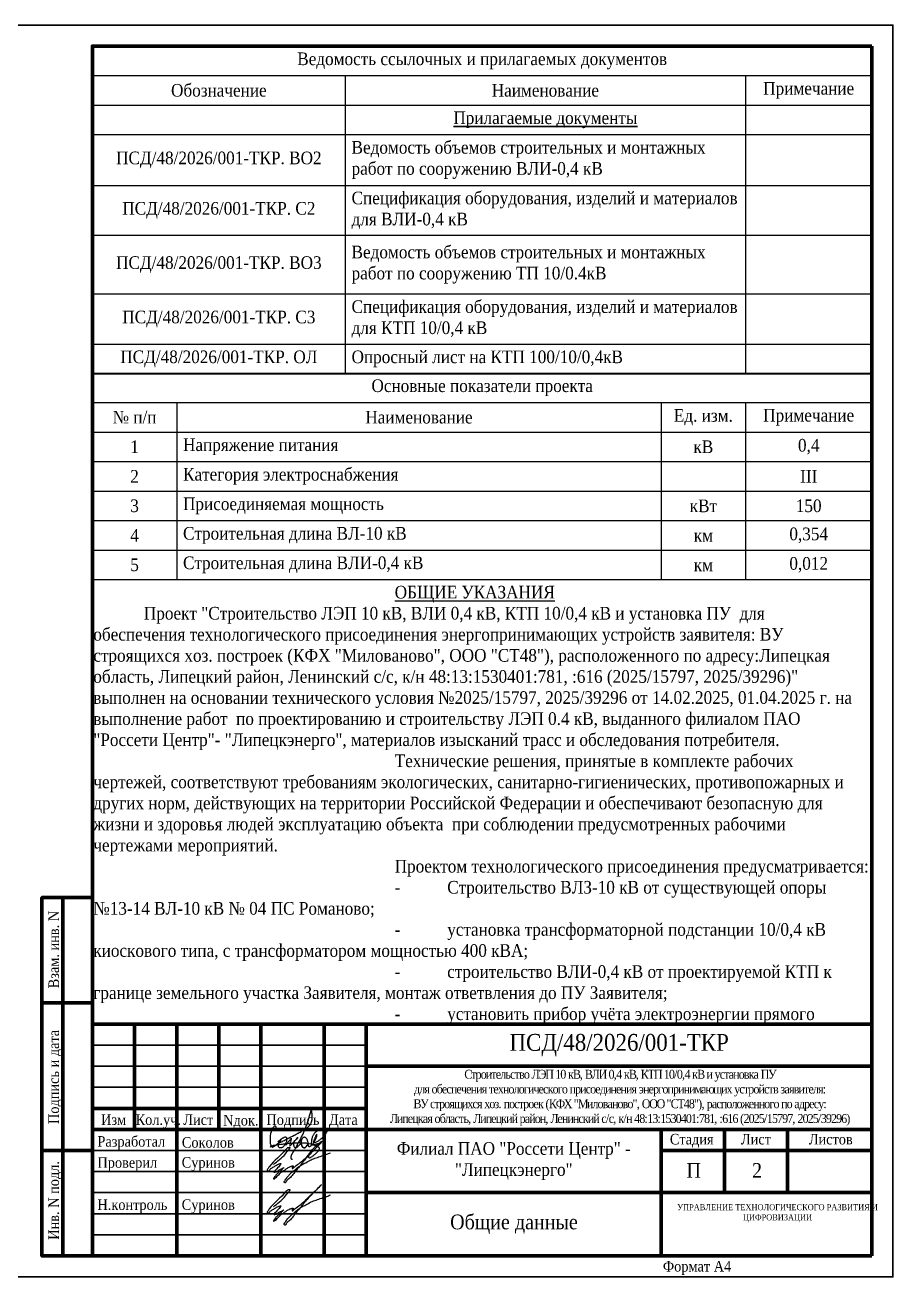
# Model space of a CAD drawing. Header units: millimetres. Extents: x 2157 to 10678, y 3616 to 3913.
# Drawn here: x 6271.9 to 6477.9, y 3616.3 to 3913.3 of the extents above; entities that cross this region are included whole.
import ezdxf

# ---------------------------------------------------------------- set-up
doc = ezdxf.new("R2010")
doc.units = ezdxf.units.MM
doc.layers.add('П', color=7, linetype='Continuous')
doc.layers.add('Чертеж', color=7, linetype='Continuous')
doc.styles.add('Simplex8', font='times.ttf', dxfattribs={"height": 3.5})
doc.styles.add('стиль1', font='times.ttf', dxfattribs={"width": 0.9})
doc.styles.add('стиль2', font='times.ttf', dxfattribs={"width": 0.9, "height": 2.5})

# ---------------------------------------------------------------- blocks, each defined once
blk = doc.blocks.new('*T28')
at = {"layer": 'Defpoints', "color": 8, "linetype": 'ByBlock', "lineweight": 0, "transparency": 16777216}
for p, q in [((0, 0), (185, 0)), ((0, 0), (0, -7)), ((185, 0), (185, -7))]:
    blk.add_line(p, q, dxfattribs=at)
at = {"layer": 'Чертеж', "color": 0, "lineweight": -2, "transparency": 16777216}
for p, q in [((0, -7), (185, -7)), ((0, -7), (0, -14)), ((20, -7), (20, -14)), ((135, -7), (135, -14)), ((155, -7), (155, -14)), ((185, -7), (185, -14)), ((0, -14), (185, -14)), ((0, -21), (135, -21)), ((0, -28.02), (135, -28.02)), ((0, -35.02), (135, -35.02)), ((0, -42.02), (20, -42.02)), ((0, -49.02), (20, -49.02))]:
    blk.add_line(p, q, dxfattribs=at)
at = {"layer": 'Чертеж', "color": 0, "linetype": 'ByBlock', "lineweight": -2, "transparency": 16777216}
for p, q in [((0, -14), (0, -49.02)), ((20, -14), (20, -49.02)), ((135, -14), (135, -49.02)), ((155, -14), (155, -49.02)), ((185, -14), (185, -49.02)), ((135, -21), (185, -21)), ((135, -28.02), (185, -28.02)), ((135, -35.02), (185, -35.02)), ((20, -42.02), (185, -42.02)), ((20, -49.02), (185, -49.02))]:
    blk.add_line(p, q, dxfattribs=at)
at = {"layer": 'Чертеж', "color": 0, "lineweight": 30, "transparency": 16777216, "char_height": 3}
for s, insert, width, attachment_point, style in [('Основные показатели проекта', (92.5, -3.5), 182, 5, 'стиль1'), ('Ед. изм.', (145, -10.5), 17, 5, 'стиль2'), ('Примечание', (170, -10.5), 27, 5, 'стиль1'), ('№ п/п', (10, -10.5), 17, 5, 'стиль2'), ('Наименование', (77.5, -10.5), 112, 5, 'стиль1'), ('1', (10, -17.5), 17, 5, 'стиль2'), ('Напряжение питания', (21.5, -17.5), 112, 4, 'стиль2'), ('кВ', (145, -17.5), 17, 5, 'стиль2'), ('{\\C256;0,4}', (170, -17.5), 27, 5, 'стиль2'), ('2', (10, -24.51), 17, 5, 'стиль2'), ('Категория электроснабжения', (21.5, -24.51), 112, 4, 'стиль2'), ('III', (170, -24.51), 27, 5, 'стиль2'), ('Присоединяемая мощность', (21.5, -31.52), 112, 4, 'стиль2'), ('3', (10, -31.52), 17, 5, 'стиль2'), ('кВт', (145, -31.52), 17, 5, 'стиль1'), ('150', (170, -31.52), 27, 5, 'стиль2'), ('4', (10, -38.52), 17, 5, 'стиль2'), ('Строительная длина ВЛ-10 кВ', (21.5, -38.52), 112, 4, 'стиль2'), ('км', (145, -38.52), 17, 5, 'стиль2'), ('0,354', (170, -38.52), 27, 5, 'стиль2'), ('5', (10, -45.52), 17, 5, 'стиль2'), ('Строительная длина ВЛИ-0,4 кВ', (21.5, -45.52), 112, 4, 'стиль2'), ('0,012', (170, -45.52), 27, 5, 'стиль2'), ('км', (145, -45.52), 17, 5, 'стиль2')]:
    blk.add_mtext(s, dxfattribs=dict(at, insert=insert, width=width, attachment_point=attachment_point, style=style))
blk = doc.blocks.new('Штамп б')
at = {"lineweight": 70}
for points in [[(20, 0), (8, 0), (8, 85), (20, 85)], [(13, 0), (13, 85)], [(8, 60), (20, 60)], [(8, 25), (20, 25)]]:
    blk.add_lwpolyline(points, dxfattribs=at)
at = {"lineweight": 25, "style": 'Simplex8', "width": 0.9}
for s, p in [('Взам. инв. N', (12.06, 63.49)), ('Подпись и дата', (12.06, 31.28)), ('Инв. N подл.', (12.06, 3.82))]:
    blk.add_text(s, height=2.5, rotation=90, dxfattribs=at).set_placement(p)
blk = doc.blocks.new('A$C7F1F469D')
at = {"color": 5, "lineweight": 25}
blk.add_spline([(-0.1, 1.78), (1.34, 2.93), (2.75, 4.33), (3.55, 5.31), (3.81, 5.64), (3.86, 5.8), (3.66, 5.81), (3.25, 5.7), (2.89, 5.36), (-1.09, 1.26), (-1.29, 0.98), (-1.47, 0.67), (-1.59, 0.28), (-1.54, 0.16), (-0.98, 0.55), (-0.42, 1.01), (0.34, 1.44), (1.08, 1.86), (1.69, 1.97), (1.62, 1.83), (1.26, 1.37), (0.56, 0.61), (0.16, 0.22), (0, 0), (0.24, -0.04), (0.82, 0.16), (1.44, 0.58), (2.18, 0.95), (2.33, 1.04), (1.93, 0.58), (1.28, 0.02), (0.64, -0.58), (0.1, -1.31), (-0.06, -1.68), (0.13, -1.59), (0.39, -1.41), (1.23, -0.56), (1.62, -0.16), (2.27, 0.27), (2.82, 0.65), (3.41, 1.04), (3.83, 1.25), (4.1, 1.35), (4.33, 1.44), (4.56, 1.45), (4.6, 1.35), (4.48, 1.19), (4.35, 0.92), (4.39, 0.82), (4.59, 0.91), (5.09, 1.34), (6.19, 2.18), (7.41, 3.21), (8.36, 4.22), (9.62, 5.31), (10.99, 6.68), (11.27, 6.98), (9.83, 5.51), (8.6, 4.26), (7.7, 3.28), (7.2, 2.7), (6.74, 2.12), (6.16, 1.41), (5.49, 0.62), (4.74, -0.34), (3.92, -1.29), (3.19, -1.94), (2.91, -2.31), (2.67, -2.58), (2.52, -2.55), (2.49, -2.26), (2.69, -1.9), (3.27, -1.11), (3.8, -0.52), (4.48, 0.07), (5.33, 0.79), (5.97, 1.29), (6.7, 1.77), (7.56, 2.21), (8.83, 2.91), (10.02, 3.35), (11.36, 3.83), (12.55, 4.24), (13.47, 4.57)], degree=3, dxfattribs=at)
blk = doc.blocks.new('Штамп фамилии')
at = {"color": 5}
for points in [[(43.73, -2.14), (43.83, -1.98), (43.93, -1.82), (44.04, -1.65), (44.11, -1.55), (44.23, -1.38), (44.32, -1.29), (44.41, -1.19), (44.52, -1.03), (44.65, -0.88), (44.74, -0.73), (44.83, -0.66), (44.93, -0.57), (44.93, -0.53), (44.92, -0.75), (44.86, -0.97), (44.83, -1.07), (44.81, -1.22), (44.75, -1.37), (44.72, -1.49), (44.69, -1.6), (44.66, -1.72), (44.63, -1.84), (44.61, -1.96), (44.61, -2.1), (44.64, -2.21), (44.67, -2.3), (44.77, -2.23), (44.87, -2.13), (44.95, -2.04), (45.04, -1.97), (45.13, -1.84), (45.25, -1.75), (45.32, -1.64), (45.4, -1.54), (45.51, -1.43), (45.63, -1.29), (45.73, -1.16), (45.83, -1.06), (45.94, -0.96), (46.05, -0.86), (46.13, -0.75), (46.2, -0.67), (46.28, -0.54), (46.36, -0.41), (46.45, -0.32), (46.54, -0.26), (46.33, -0.52), (46.17, -0.74), (46, -0.92), (45.89, -1.03), (45.74, -1.16), (45.61, -1.34), (45.55, -1.5), (45.52, -1.66), (45.51, -1.81), (45.5, -1.93), (45.5, -2.12), (45.55, -2.29), (45.59, -2.43), (45.65, -2.53), (45.74, -2.63), (45.87, -2.7), (46.05, -2.74), (46.16, -2.73), (46.26, -2.7), (46.4, -2.59), (46.51, -2.5), (46.61, -2.41), (46.74, -2.28), (46.84, -2.17), (46.91, -2.07), (47.05, -1.95), (47.16, -1.81), (47.24, -1.61), (47.28, -1.44), (47.26, -1.27), (47.26, -1.17), (47.25, -0.99), (47.25, -0.89), (47.28, -1.05), (47.28, -1.25), (47.27, -1.42), (47.27, -1.63), (47.28, -1.76), (47.3, -1.91), (47.32, -2.03), (47.34, -2.14), (47.38, -2.26), (47.43, -2.39), (47.49, -2.46), (47.55, -2.56), (47.63, -2.62), (47.79, -2.73), (47.93, -2.77), (48.05, -2.78), (48.16, -2.76), (48.29, -2.72), (48.43, -2.59), (48.56, -2.49), (48.67, -2.32), (48.74, -2.18), (48.82, -2.05), (48.89, -1.91), (48.93, -1.71), (48.93, -1.5), (48.92, -1.36), (48.89, -1.23), (48.84, -1.12), (48.77, -0.98), (48.7, -0.83), (48.62, -0.66), (48.52, -0.54), (48.43, -0.46), (48.31, -0.37), (48.2, -0.33), (48.1, -0.3), (48.01, -0.29), (47.91, -0.3), (47.82, -0.34), (47.69, -0.44), (47.61, -0.52), (47.55, -0.62), (47.5, -0.7), (47.43, -0.84), (47.4, -0.92), (47.38, -1.05), (47.32, -1.19), (47.28, -1.36), (47.3, -1.71), (47.35, -2.01), (47.38, -2.24), (47.56, -2.51), (47.76, -2.64), (47.95, -2.71), (48.21, -2.71), (48.39, -2.59), (48.56, -2.41), (48.76, -2.15), (48.94, -2.02), (49, -1.97), (48.99, -2.14), (48.99, -2.3), (49.03, -2.41), (49.1, -2.51), (49.19, -2.51), (49.33, -2.47), (49.46, -2.38), (49.69, -2.22), (49.82, -2.09), (50.06, -1.91), (50.18, -1.73), (50.36, -1.48), (50.47, -1.3), (50.56, -1.12), (50.59, -1.06), (50.65, -0.98), (50.74, -0.81), (50.79, -0.66), (50.84, -0.53), (50.88, -0.41), (50.96, -0.25), (51, -0.09), (51.03, 0.06), (51.04, 0.16), (51.03, 0.28), (51.03, 0.37), (50.99, 0.41), (50.95, 0.4), (50.92, 0.34), (50.87, 0.24), (50.82, 0.13), (50.78, 0.03), (50.73, -0.06), (50.71, -0.14), (50.67, -0.22), (50.62, -0.34), (50.58, -0.46), (50.55, -0.57), (50.51, -0.66), (50.46, -0.74), (50.42, -0.83), (50.38, -0.95), (50.31, -1.07), (50.27, -1.17), (50.26, -1.28), (50.26, -1.41), (50.29, -1.48), (50.33, -1.51), (50.38, -1.52), (50.51, -1.54), (50.64, -1.52), (50.81, -1.47), (50.95, -1.4), (51.11, -1.3), (51.29, -1.22), (51.39, -1.11), (51.52, -1.04), (51.61, -0.95), (51.72, -0.88), (51.85, -0.74), (52, -0.66), (52.17, -0.54), (52.29, -0.43), (52.42, -0.29), (52.55, -0.12), (52.81, 0.14), (52.96, 0.34), (53.06, 0.44), (53.23, 0.71), (53.35, 0.85), (53.46, 1.1), (53.53, 1.37), (53.56, 1.53), (53.55, 1.64), (53.48, 1.68), (53.37, 1.71), (53.22, 1.74), (53.08, 1.75), (52.93, 1.76), (52.74, 1.75), (52.59, 1.72), (52.41, 1.69), (52.3, 1.66), (52.19, 1.62), (52.05, 1.58), (51.87, 1.53), (51.73, 1.47), (51.6, 1.42), (51.5, 1.37), (51.36, 1.3), (51.24, 1.26), (51.08, 1.18), (50.97, 1.1), (50.83, 0.98), (50.73, 0.9), (50.58, 0.79), (50.41, 0.59), (50.31, 0.47), (50.22, 0.31), (50.15, 0.2), (50.05, 0.03), (50, -0.13), (49.94, -0.25), (49.89, -0.41), (49.85, -0.58), (49.81, -0.74), (49.77, -0.98), (49.75, -1.13), (49.74, -1.3), (49.72, -1.48), (49.7, -1.63), (49.7, -1.76), (49.69, -1.89), (49.73, -1.99), (49.77, -2.03), (49.86, -2.07), (49.94, -2.07), (50.05, -2.08), (50.18, -2.08), (50.31, -2.07), (50.39, -2.04), (50.54, -2.01), (50.72, -1.96), (50.96, -1.88), (51.14, -1.83), (51.26, -1.78), (51.39, -1.74), (51.56, -1.7), (51.72, -1.63), (51.88, -1.57), (52.04, -1.49), (52.13, -1.41), (52.22, -1.28), (52.24, -1.22), (52.18, -1.27), (52.06, -1.35), (51.95, -1.42), (51.83, -1.49), (51.72, -1.55), (51.63, -1.65), (51.53, -1.75), (51.44, -1.86), (51.33, -1.92), (51.23, -2.02), (51.13, -2.11), (51.02, -2.2), (50.92, -2.26), (50.81, -2.34), (50.75, -2.44), (50.66, -2.52), (50.55, -2.61), (50.5, -2.67), (50.4, -2.78), (50.3, -2.89), (50.18, -2.99), (50.11, -3.06), (49.99, -3.17), (49.87, -3.28), (49.76, -3.38), (49.63, -3.54), (49.53, -3.65), (49.49, -3.74), (49.41, -3.86), (49.34, -3.96), (49.27, -4.04), (49.19, -4.15), (49.15, -4.22), (49.09, -4.33), (49.05, -4.44), (49.03, -4.54), (49.03, -4.64), (49.03, -4.72), (49.03, -4.81), (49.04, -4.91), (49.05, -5), (49.08, -5.05), (49.14, -5.12), (49.19, -5.15), (49.32, -5.16), (49.52, -5.09), (49.61, -5.04), (49.79, -4.95), (49.93, -4.85), (50.02, -4.79), (50.17, -4.66), (50.3, -4.55), (50.49, -4.41), (50.64, -4.29), (50.79, -4.13), (50.96, -3.99), (51.12, -3.82), (51.28, -3.66), (51.42, -3.49), (51.51, -3.35), (51.6, -3.2), (51.63, -3.06), (51.66, -2.96), (51.66, -2.87), (51.61, -2.79), (51.55, -2.7), (51.42, -2.62), (51.36, -2.56), (51.06, -2.43), (50.9, -2.37), (50.74, -2.3), (50.52, -2.21), (50.27, -2.09), (50.08, -2.05), (49.88, -1.98), (49.69, -1.95), (49.48, -1.91), (49.23, -1.85), (49.07, -1.8), (48.9, -1.77), (48.69, -1.74), (48.57, -1.72), (48.35, -1.7), (48.23, -1.7), (48.05, -1.68), (47.81, -1.66), (47.6, -1.65), (47.4, -1.65), (47.25, -1.65), (47, -1.63), (46.84, -1.64), (46.62, -1.65), (46.43, -1.66), (46.27, -1.67), (46.1, -1.69), (45.81, -1.71), (45.58, -1.71), (45.37, -1.74), (45.12, -1.76), (44.85, -1.77), (44.66, -1.77), (44.47, -1.79), (44.19, -1.8), (44.03, -1.82), (43.69, -1.85), (43.48, -1.89), (43.28, -1.91), (43.06, -1.95), (42.79, -1.98), (42.58, -2.01), (42.41, -2.04), (42.07, -2.06), (41.79, -2.1), (41.52, -2.14), (41.25, -2.18), (40.95, -2.22), (40.69, -2.26), (40.48, -2.32), (40.25, -2.38), (40.08, -2.45), (39.94, -2.51), (40.01, -2.53), (40.29, -2.48), (40.42, -2.42), (40.63, -2.37), (40.91, -2.32), (41.13, -2.22), (41.37, -2.12), (41.57, -1.98), (41.78, -1.85), (41.96, -1.76), (42.11, -1.68), (42.25, -1.57), (42.49, -1.48), (42.66, -1.38), (42.84, -1.28), (43.03, -1.17), (43.29, -1.03), (43.5, -0.91), (43.63, -0.85), (43.71, -0.79), (43.85, -0.74), (43.99, -0.66), (44.12, -0.57), (44.26, -0.49), (44.44, -0.39), (44.66, -0.27), (44.85, -0.19), (45.07, -0.09), (45.27, 0.01), (45.6, 0.18), (45.89, 0.32), (46.14, 0.46), (46.28, 0.53), (46.41, 0.58), (46.52, 0.65), (46.65, 0.72), (46.8, 0.81), (46.92, 0.88), (47.08, 0.96), (47.28, 1.1), (47.44, 1.22), (47.61, 1.32), (47.82, 1.45), (47.96, 1.51), (48.11, 1.6), (48.27, 1.69), (48.4, 1.8), (48.56, 1.9), (48.67, 1.98), (48.87, 2.12), (48.96, 2.2), (49.05, 2.26), (49.18, 2.41), (49.33, 2.58), (49.44, 2.76), (49.53, 2.91), (49.58, 2.99), (49.65, 3.13), (49.69, 3.19), (49.72, 3.27), (49.77, 3.43), (49.81, 3.54), (49.83, 3.65), (49.87, 3.74), (49.89, 3.84), (49.91, 3.97), (49.91, 4.05), (49.93, 4.19), (49.93, 4.29), (49.93, 4.48), (49.94, 4.62), (49.93, 4.79), (49.94, 4.92), (49.92, 5.17), (49.9, 5.34), (49.85, 5.46), (49.82, 5.64), (49.8, 5.81), (49.75, 6.03), (49.72, 6.14), (49.7, 6.21), (49.66, 6.11), (49.6, 5.96), (49.54, 5.74), (49.49, 5.6), (49.45, 5.5), (49.4, 5.38), (49.36, 5.28), (49.33, 5.13), (49.29, 5.05), (49.24, 4.88), (49.22, 4.8), (49.21, 4.71), (49.14, 4.53), (49.13, 4.39), (49.1, 4.29), (49.08, 4.21), (49.04, 4.11), (48.98, 3.94), (48.93, 3.75), (48.85, 3.52), (48.8, 3.33), (48.75, 3.18), (48.71, 3.05), (48.67, 2.91), (48.61, 2.76), (48.51, 2.51), (48.43, 2.27), (48.3, 2), (48.19, 1.73), (48.04, 1.41), (47.91, 1.07), (47.75, 0.67), (47.66, 0.47), (47.53, 0.23), (47.46, 0.05), (47.33, -0.21), (47.23, -0.42), (47.12, -0.63), (46.99, -0.88), (46.89, -1.07), (46.77, -1.3), (46.67, -1.5), (46.57, -1.65), (46.47, -1.88), (46.38, -2.04), (46.33, -2.15), (46.23, -2.39), (46.13, -2.57), (46.02, -2.74), (45.92, -2.88), (45.86, -3.02), (45.76, -3.15), (45.6, -3.42), (45.47, -3.62), (45.35, -3.84), (45.24, -4.02), (45.15, -4.2), (45.03, -4.41), (44.92, -4.61), (44.89, -4.74), (44.89, -4.8), (44.88, -4.88), (44.86, -4.94), (44.86, -5.01), (44.85, -5.09), (44.85, -5.14), (44.87, -5.24), (44.88, -5.29), (44.9, -5.35), (44.92, -5.38), (44.94, -5.41), (44.97, -5.44), (45.04, -5.47), (45.11, -5.49), (45.2, -5.49), (45.28, -5.49)], [(40.77, 1.76), (40.77, 1.49), (40.98, 1.54), (41.14, 1.65), (41.28, 1.84), (41.37, 1.98), (41.37, 2.16), (41.29, 2.26), (41.2, 2.35), (41.07, 2.38), (40.96, 2.38), (40.9, 2.32), (40.79, 2.19), (40.73, 2.13), (40.66, 2.05), (40.62, 1.93), (40.51, 1.89), (40.45, 1.78), (40.45, 1.69), (40.4, 1.64), (40.35, 1.55), (40.31, 1.46), (40.27, 1.35), (40.24, 1.25), (40.21, 1.16), (40.17, 1.04), (40.14, 0.95), (40.12, 0.86), (40.09, 0.75), (40.06, 0.65), (40.02, 0.57), (40.01, 0.47), (39.99, 0.39), (39.97, 0.24), (39.95, 0.12), (39.93, -0.06), (39.93, -0.18), (39.92, -0.3), (39.91, -0.4), (39.91, -0.51), (39.91, -0.63), (39.91, -0.74), (39.92, -0.85), (39.92, -0.95), (39.93, -1.03), (39.93, -1.13), (39.93, -1.22), (39.94, -1.38), (39.94, -1.52), (39.96, -1.64), (39.97, -1.75), (40.04, -1.95), (40.08, -2.05), (40.12, -2.17), (40.16, -2.26), (40.23, -2.39), (40.31, -2.48), (40.41, -2.55), (40.52, -2.6), (40.59, -2.61), (40.69, -2.57), (40.79, -2.5), (40.88, -2.43), (40.96, -2.37), (41.08, -2.27), (41.22, -2.14), (41.34, -2.09), (41.46, -2), (41.55, -1.93), (41.66, -1.84), (41.74, -1.76), (41.81, -1.7), (41.89, -1.64), (41.99, -1.55), (42.03, -1.45), (41.93, -1.63), (41.9, -1.74), (41.88, -1.84), (41.86, -1.94), (41.83, -2.04), (41.83, -2.17), (41.83, -2.27), (41.85, -2.37), (41.88, -2.46), (41.92, -2.54), (41.99, -2.64), (42.08, -2.71), (42.19, -2.74), (42.29, -2.74), (42.42, -2.74), (42.55, -2.72), (42.7, -2.69), (42.81, -2.65), (42.91, -2.61), (43.07, -2.5), (43.17, -2.4), (43.27, -2.29), (43.37, -2.17), (43.47, -2.07), (43.55, -1.94), (43.61, -1.82), (43.7, -1.66), (43.76, -1.52), (43.83, -1.36), (43.89, -1.19), (43.91, -1.04), (43.93, -0.85), (43.93, -0.69), (43.93, -0.56), (43.9, -0.44), (43.83, -0.37), (43.73, -0.31), (43.6, -0.3), (43.42, -0.3), (43.28, -0.33), (43.17, -0.37), (43, -0.47), (42.88, -0.54), (42.8, -0.59), (42.66, -0.67), (42.56, -0.74), (42.42, -0.84), (42.28, -0.96), (42.18, -1.08), (42.12, -1.19), (42.08, -1.32), (42.02, -1.48)], [(42.05, -1.5), (42.12, -1.46), (42.2, -1.41), (42.26, -1.36), (42.36, -1.28), (42.43, -1.16), (42.49, -1.06), (42.51, -0.95), (42.54, -0.85), (42.52, -0.78), (42.4, -0.86), (42.29, -0.96), (42.18, -1.05), (42.09, -1.11), (42, -1.18), (41.92, -1.24), (41.85, -1.3), (41.79, -1.35), (41.75, -1.41)]]:
    blk.add_lwpolyline(points, dxfattribs=at)
at = {"layer": 'Чертеж', "color": 67, "lineweight": -2, "true_color": 0x727430}
for p in [(40.81, -8.53), (40.81, -18.55)]:
    blk.add_blockref('A$C7F1F469D', p, dxfattribs=at)
at = {"color": 7, "char_height": 2.5, "attachment_point": 4, "style": 'стиль1'}
for s, insert, width in [(' Разработал', (-1.9, -1.68), 17), ('Соколов', (18.98, -1.52), 20), (' Проверил', (-1.9, -6.68), 17), (' Суринов', (18.1, -6.65), 20), (' Н.контроль', (-1.9, -16.68), 17), (' Суринов', (18.1, -16.68), 20)]:
    blk.add_mtext(s, dxfattribs=dict(at, insert=insert, width=width))
blk = doc.blocks.new('A$C31D65421')
blk.add_blockref('Штамп фамилии', (2.24, 18.43))
blk = doc.blocks.new('*T35')
at = {"layer": 'Defpoints', "color": 8, "linetype": 'ByBlock', "lineweight": 0, "transparency": 16777216}
for p, q in [((0, 0), (185, 0)), ((0, 0), (0, -7)), ((185, 0), (185, -7))]:
    blk.add_line(p, q, dxfattribs=at)
at = {"layer": 'Чертеж', "color": 0, "lineweight": -2, "transparency": 16777216}
for p, q in [((0, -7), (185, -7)), ((0, -7), (0, -14)), ((60, -7), (60, -14)), ((155, -7), (155, -14)), ((185, -7), (185, -14)), ((0, -14), (185, -14))]:
    blk.add_line(p, q, dxfattribs=at)
at = {"layer": 'Чертеж', "color": 0, "linetype": 'ByBlock', "lineweight": -2, "transparency": 16777216}
for p, q in [((0, -14), (0, -77.72)), ((60, -14), (60, -77.72)), ((155, -14), (155, -77.72)), ((185, -14), (185, -77.72)), ((0, -20.96), (185, -20.96)), ((0, -33.06), (185, -33.06)), ((0, -44.88), (185, -44.88)), ((0, -58.8), (185, -58.8)), ((0, -70.69), (185, -70.69)), ((0, -77.72), (185, -77.72))]:
    blk.add_line(p, q, dxfattribs=at)
at = {"layer": 'Чертеж', "color": 0, "lineweight": 30, "transparency": 16777216, "char_height": 3}
for s, insert, width, attachment_point, style in [('Ведомость ссылочных и прилагаемых документов', (92.5, -5.5), 182, 8, 'стиль1'), ('Обозначение', (30, -10.5), 57, 5, 'стиль1'), ('Примечание', (170, -10.5), 27, 5, 'стиль1'), ('Наименование', (107.5, -10.5), 92, 5, 'стиль1'), ('{\\LПрилагаемые документы}', (107.5, -17.48), 92, 5, 'стиль1'), ('{\\C256;Ведомость объемов строительных и монтажных работ по сооружению ВЛИ-0,4 кВ }', (61.5, -27.01), 92, 4, 'стиль2'), ('{\\C256;ПСД/48/2026/001-ТКР}. ВО2', (30, -27.01), 57, 5, 'стиль2'), ('{\\C256;Спецификация оборудования, изделий и материалов для ВЛИ-0,4 кВ}', (61.5, -38.97), 92, 4, 'стиль2'), ('{\\C256;ПСД/48/2026/001-ТКР}. С2', (30, -38.97), 57, 5, 'стиль2'), ('{\\C256;Ведомость объемов строительных и монтажных \\Pработ по сооружению ТП 10/0.4кВ }', (61.5, -51.84), 92, 4, 'стиль2'), ('{\\C256;ПСД/48/2026/001-ТКР}. ВО3', (30, -51.84), 57, 5, 'стиль2'), ('{\\C256;Спецификация оборудования, изделий и материалов для КТП 10/0,4 кВ }', (61.5, -64.75), 92, 4, 'стиль2'), ('{\\C256;ПСД/48/2026/001-ТКР}. С3', (30, -64.75), 57, 5, 'стиль2'), ('{\\C256;ПСД/48/2026/001-ТКР. ОЛ}', (30, -74.2), 57, 5, 'стиль2'), ('{\\C256;Опросный лист на }КТП 100/10/0,4кВ', (61.5, -74.2), 92, 4, 'стиль2')]:
    blk.add_mtext(s, dxfattribs=dict(at, insert=insert, width=width, attachment_point=attachment_point, style=style))

msp = doc.modelspace()

# ---------------------------------------------------------------- linework, layer by layer
at = {"layer": 'П', "linetype": 'Continuous', "lineweight": 30}
for points in [[(6267.884, 3913.313), (6477.884, 3913.313), (6477.884, 3616.313), (6267.884, 3616.313)], [(6267.884, 3616.313), (6477.884, 3616.313), (6477.884, 3913.313), (6267.884, 3913.313)]]:
    msp.add_lwpolyline(points, close=True, dxfattribs=at)
at = {"layer": 'Чертеж', "lineweight": 70}
for p, q in [((6472.884, 3621.313), (6472.884, 3908.313)), ((6472.884, 3676.313), (6287.884, 3676.313)), ((6287.884, 3676.313), (6287.884, 3621.313)), ((6287.884, 3621.313), (6472.884, 3621.313))]:
    msp.add_line(p, q, dxfattribs=at)
for points in [[(6472.884, 3908.313), (6287.884, 3908.313), (6287.884, 3621.313)], [(6297.884, 3676.313), (6297.884, 3651.313)], [(6307.884, 3676.313), (6307.884, 3621.313)], [(6317.884, 3676.313), (6317.884, 3651.313)], [(6327.884, 3676.313), (6327.884, 3621.313)], [(6342.884, 3676.313), (6342.884, 3621.313)], [(6352.884, 3676.313), (6352.884, 3621.313)], [(6352.884, 3666.313), (6472.884, 3666.313)], [(6287.884, 3656.313), (6352.884, 3656.313)], [(6287.884, 3651.313), (6472.884, 3651.313)], [(6422.884, 3651.313), (6422.884, 3621.313)], [(6437.884, 3651.313), (6437.884, 3636.313)], [(6452.884, 3651.313), (6452.884, 3636.313)], [(6422.884, 3646.313), (6472.884, 3646.313)], [(6352.884, 3636.313), (6472.884, 3636.313)]]:
    msp.add_lwpolyline(points, dxfattribs=at)
at = {"layer": 'Чертеж', "lineweight": 30}
for points in [[(6287.884, 3671.313), (6352.884, 3671.313)], [(6287.884, 3666.313), (6352.884, 3666.313)], [(6287.884, 3661.313), (6352.884, 3661.313)], [(6287.884, 3646.313), (6352.884, 3646.313)], [(6287.884, 3641.313), (6352.884, 3641.313)], [(6287.884, 3636.313), (6352.884, 3636.313)], [(6287.884, 3631.313), (6352.884, 3631.313)], [(6287.884, 3626.313), (6352.884, 3626.313)]]:
    msp.add_lwpolyline(points, dxfattribs=at)

# ---------------------------------------------------------------- block references
for name, p in [('*T35', (6287.884, 3908.313)), ('*T28', (6287.884, 3830.764))]:
    msp.add_blockref(name, p)
at = {"layer": 'Чертеж', "lineweight": 25}
msp.add_blockref('Штамп б', (6267.884, 3621.313), dxfattribs=at)
at = {"layer": 'Чертеж', "linetype": 'Continuous', "lineweight": 0}
msp.add_blockref('A$C31D65421', (6287.884, 3631.313), dxfattribs=at)

# ---------------------------------------------------------------- texts
note = msp.add_mtext_dynamic_manual_height_columns('         \\P\\P\\P\\P\\P\\P\\P\\P\\P\\P\\P\\P\\P\\P\\P\\P\\P\\P\\P\\pi90;\\P\\P\\P\\P\\P\\P\\pi71.526;{\\LОБЩИЕ УКАЗАНИЯ\\P\\pi0;\\A1;\\l\\C0;^IПроект "\\A0;Строительство ЛЭП 10 кВ, ВЛИ 0,4 кВ, КТП 10/0,4 кВ и установка ПУ  для обеспечения технологического присоединения энергопринимающих устройств заявителя: ВУ строящихся хоз. построек (КФХ "Милованово", ООО "СТ48"), расположенного по адресу:Липецкая область, Липецкий район, Ленинский с/с, к/н 48:13:1530401:781, :616 (2025/15797, 2025/39296)" вып\\A1;олнен на основании технического условия №2025/15797, 2025/39296 от 14.02.2025, 01.04.2025 г. на в\\C256;ыполнение работ  по проектированию и строительству ЛЭП 0.4 кВ, выданного филиалом ПАО "Россети Центр"- "Липецкэнерго", материалов изысканий трасс и обследования потребителя.\\P\\pi9,l3,t30,57;}Технические решения, принятые в комплекте рабочих чертежей, соответствуют требованиям экологических, санитарно-гигиенических, противопожарных и других норм, действующих на территории Российской Федерации и обеспечивают безопасную для жизни и здоровья людей эксплуатацию объекта  при соблюдении предусмотренных рабочими чертежами мероприятий.\\P\\ptz;{\\A1;Проектом технологического присоединения предусматривается:\\P\\pi6;}-^IСтроительство ВЛЗ-10 кВ от существующей опоры №13-14 ВЛ-10 кВ № 04 ПС Романово;\\P-^Iустановка трансформаторной подстанции 10/0,4 кВ киоскового типа, с трансформатором мощностью 400 кВА;\\P-^Iстроительство ВЛИ-0,4 кВ от проектируемой КТП {\\A1;к границе земельного участка Заявителя, монтаж ответвления до ПУ Заявителя;\\P}-^Iустановить прибор учёта электроэнергии прямого включения класса точности не ниже 1,0 на концевой опоре ВЛИ 0,4 кВ {\\A1;у границы земельного участка Заявителя;\\P}', width=180, gutter_width=30, heights=[228.987, 0], dxfattribs=dict(insert=(6288.093, 3905.301), char_height=3, attachment_point=1, style='стиль1'))
for column, words in zip(note.columns.linked_columns, ['\\pi6,l3;-^Iсмонтировать ответвление до прибора учёта электроэнергии и далее до распределительной коробки{\\A1;;}\\P-^I смонтировать распределительную коробку с коммутационным аппаратом, оснащённым защитой от короткого замыкания и перегрузки в электрической сети на концевой опоре ВЛИ 0,4 кВ  {\\A1;у границы земельного участка Заявителя.\\P\\pi9,l0;Воздушные линии электропередачи напряжением 10 кВ с изолированным самонесущим проводом СИП3-1х50 мм² (ВЛЗ-10 кВ) запроектированы по типовым проектам филиала ОАО "НТЦ электроэнергетики"- "РОСЭП" шифр 2}7.0002, института "Сельэнергопроект" ши{\\A1;фр 3.407.1-143 (}в{\\A1;ыпуск 5) на железобетонных опорах (стойки СВ110-5).         \\P\\pi12,t12;Воздушные линии электропередачи напряжением 0,4 кВ , выполненные самонесущим проводом с алюминиевыми фазными и несущей нулевой жилами изолированными светостабилизированным сшитым полиэтиленом СИП2 3х50+1х50 мм², содержащим по всей длине ВЛИ отдельный глухозаземленный PEN, запроектированы по типовым проектам ОАО "НТЦ электроэнергетики"- "РОСЭП" шифр 25.0017, 21.0112.\\P\\pi9,l3,tz;}Выбор марок и сечений  проводов произведен в соответствии с заданием на проектирование с \\P\\pi0;учетом требований "Технической политики ПАО "Россети Центр".\\P\\pi9;{\\A1;Выполненные расчеты и проверки показали, что выбранные сечения , удовлетворяют всем  \\P\\pi0;требованиям, предъявляемым ПУЭ 7 изд.}\\P\\pi9;{\\A1;Для защиты ВЛИ-0,4 кВ от атмосферных перенапряжений на ВЛИ предусмотрено выполнение грозозащитных заземляющих устройств сопротивлением не более 30 Ом.\\P\\pi12,l0;}Грозозащитное заземление используется также для повторных заземлений нулевого провода. \\P\\pi9,l3,t12;Общее сопротивление заземлителей всех повторных заземлений нулевого провода проектируемой ВЛИ-0,4 кВ в любое время года не должно превышать 10 Ом.{\\A1;\\P\\ptz;Заземляющие устройства опор выполняются по типовой документации серии 3.407-150 \\T0.95;"Заземляющие устройства воздушных линий электропередачи напряжением 0,38, 6-10, 20-35 кВ"\\T1;.\\P\\pt12;}Охрана труда и техника безопасности при строительстве и эксплуатации проектируемых объектов обеспечены принятием всех проектных решений в строгом соответствии с ПУЭ 7 изд., требования которых учитывают условия безопасности труда, предупреждение производственного травматизма, профессиональных заболеваний, пожаров и взрывов.\\P\\pi12,l0,t9,12;Для обеспечения охраны труда и техники безопасности проектом предусмотрено:\\P\\pi6,l3,tz;-^I использование технически совершенных изделий;\\P-^I размещение оборудования, обеспечивающего его свободное обслуживание;\\P-^I монтаж заземляющих устройств  элементов  электроустановок с нормированной ПУЭ 7 изд. величиной сопротивления;\\P-^I применение типовых  конструкций опор линий электропередачи; \\~ \\P-^I использование при выполнении строительно-монтажных работ машин и механизмов, в конструкции которых заложены принципы охраны труда;\\P\\pi9;Работы выполняются квалифицированным персоналом, прошедшим  инструктаж по технике \\P\\pi0;безопасности.\\P\\pi9;Производство и приемку работ осуществлять согласно  ПУЭ и СП 76.13330.2016 "СНиП 3.05.06-85 Электротехнические устройства". \\~\\~\\~\\~\\~\\~\\~\\~\\~\\~\\~ ']):
    column.text = words
at = {"layer": 'Чертеж', "lineweight": 25, "style": 'стиль1', "width": 0.9}
for s, height, p in [('Изм', 2.5, (6289.937, 3652.386)), ('Кол.уч.', 2.5, (6298.134, 3652.386)), ('Лист', 2.5, (6309.457, 3652.386)), ('Nдок.', 2.5, (6318.906, 3652.243)), ('Подпись', 2.5, (6329.181, 3652.386)), ('Дата', 2.5, (6344.023, 3652.386)), ('Стадия', 2.5, (6424.932, 3647.754)), ('Лист', 2.5, (6441.804, 3647.754)), ('Листов', 2.5, (6457.902, 3647.754)), ('П', 3.5, (6428.882, 3639.839)), ('2', 3.5, (6444.43, 3639.839)), ('Формат А4', 2.5, (6423.27, 3617.603))]:
    msp.add_text(s, height=height, dxfattribs=at).set_placement(p)
at = {"layer": 'Чертеж', "lineweight": 25, "attachment_point": 5}
for s, insert, char_height, width, style in [('ПСД/48/2026/001-ТКР', (6412.901, 3671.313), 4, 120.03308, 'стиль2'), ('{\\T0.85;Строительство ЛЭП 10 кВ, ВЛИ 0,4 кВ, КТП 10/0,4 кВ и установка ПУ  \\Pдля обеспечения технологического присоединения энергопринимающих устройств заявителя: \\H1.166x; \\H0.8576x;\\PВУ строящихся хоз. построек (КФХ "Милованово", ООО "СТ48"), расположенного по адресу:\\H1.1107x; \\H0.90034x;\\PЛипецкая область, Липецкий район, Ленинский с/с, к/н 48:13:1530401:781, :616 (2025/15797, 2025/39296)\\H1.1291x; }', (6413.053, 3658.813), 2.1, 119.6632, 'стиль1'), ('Филиал ПАО "Россети Центр" - "Липецкэнерго"', (6387.884, 3643.813), 3, 70, 'стиль2'), ('{\\fTimes New Roman|b0|i0|c204|p16;\\H0.8x;УПРАВЛЕНИЕ ТЕХНОЛОГИЧЕСКОГО РАЗВИТИЯ И ЦИФРОВИЗАЦИИ}', (6450.48, 3631.435), 1.8, 54.19561, 'стиль2'), ('Общие данные', (6387.928, 3628.813), 3.5, 70.08803, 'стиль1')]:
    msp.add_mtext(s, dxfattribs=dict(at, insert=insert, char_height=char_height, width=width, style=style))

doc.saveas('drawing.dxf')
